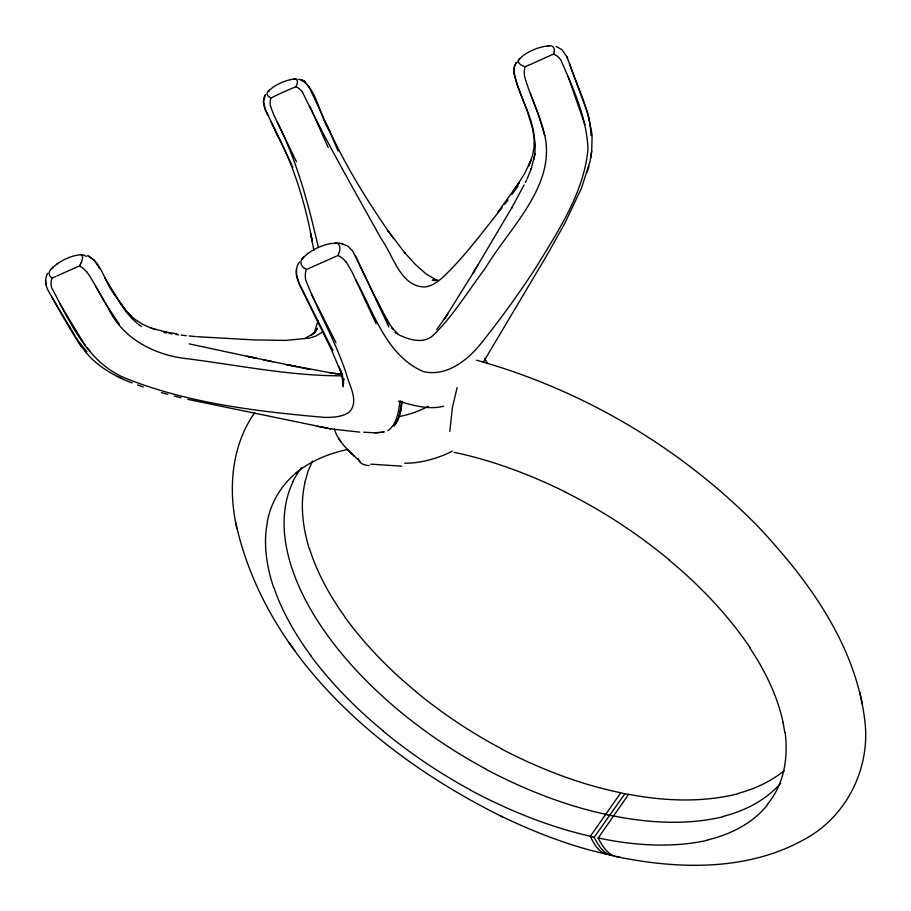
<?xml version="1.0" encoding="UTF-8"?>
<svg xmlns="http://www.w3.org/2000/svg" width="911" height="911" viewBox="0 0 911 911"><rect width="100%" height="100%" fill="white"/><g stroke="black" fill="none" stroke-linecap="round" stroke-linejoin="round"><path stroke-width="1.37" d="M591.023 135.659C590.305 110.311 577.323 87.41 569.682 63.736M299.366 262.095C293.126 270.977 297.829 282.137 302.418 290.575L331.502 349.813L342.638 376.55L338.994 366.324M296.417 269.702L296.451 275.065L299.309 283.742L329.976 344.916M342.024 375.025L343.242 386.776L343.686 378.805L343.493 379.83M527.105 178.898L531.42 168.364L531.193 168.956L534.814 154.369L535.315 144.655L533.402 130.888C529.542 109.741 516.309 91.009 513.815 69.748M513.793 70.079L514.624 65.956M449.806 431.381L452.403 407.468L457.174 387.528M483.24 362.282L546.907 255.285L564.74 223.491L581.446 188.19L590.089 161.315L591.694 151.135L592.127 135.01L588.233 114.695L566.938 56.858L561.882 49.604L556.245 46.507M554.173 51.62L553.706 54.022L549.572 55.799M402.002 401.273L399.007 416.908L395.306 424.389M401.956 401.853L400.339 411.966M400.123 400.567C398.46 411.077 397.378 424.184 387.801 430.687M590.692 157.831L591.694 151.135M132.152 382.927C113.112 375.731 94.653 364.969 82.628 348.127C69.748 329.793 59.386 309.808 48.101 290.472C45.368 285.268 44.502 278.629 47.702 273.414M394.087 426.086C398.927 419.925 400.646 412.079 401.717 404.473M513.827 69.612L514.51 66.389M533.926 159.505L534.916 153.8L534.814 154.369M342.946 382.836L343.686 378.805M267.299 521.696C270.806 502.895 280.998 485.449 295.756 473.264M318.019 320.74L314.375 332.777M304.684 482.978L308.055 471.26L312.496 461.012M339.222 252.245L337.97 255.524L306.677 269.383M399.007 416.908L400.817 409.973M587.162 172.259L588.927 166.109M553.683 54.068L553.706 54.022A13.209 9.566 50.8 0 1 560.834 60.058C573.235 88.356 586.923 118.043 587.959 149.358C583.86 192.938 558.306 230.677 536.203 267.196C519.008 293.479 500.663 319.032 480.974 343.504C467.457 360.403 446.527 376.869 423.649 371.654C386.344 355.95 373.817 312.382 355.643 279.552M497.77 212.229L519.259 182.473L512.995 191.766L524.235 174.229L530.988 160.279L528.562 166.053L532.445 155.792L534.028 147.833L534.21 138.802L532.901 129.988L527.492 111.723L517.243 84.461M514.601 66.013L516.355 62.517M397.333 421.11L398.107 419.174M80.931 263.063L80.293 264.486M302.361 92.011A11.889 7.368 52 0 0 296.064 86.75L296.884 84.495A31.281 7.641 -48 0 0 295.54 78.95L294.151 78.972A11.797 8.199 81 0 1 296.792 79.621M292.898 481.987C285.781 496.894 283.298 513.702 284.289 530.111A228.274 120.867 39.6 0 0 291.657 567.485L294.777 576.253A215.201 113.545 39.8 0 0 322.426 628.157L328.541 636.8A226.406 120.013 39.7 0 0 364.685 679.105C400.236 715.249 441.755 745.323 486.372 769.317M80.236 264.6L79.633 265.841L75.192 267.72M524.121 184.956L511.481 208.323L512.05 207.332L473.321 272.731L477.774 265.226M525.317 182.542L526.501 180.116M265.249 95.234L263.495 101.269L265.135 109.126L291.816 164.982M515 65.045L516.366 62.483M518.746 59.625L523.335 55.446A35.654 23.174 -21.7 0 1 543.389 46.655M314.466 333.05L317.392 328.29L314.944 331.923L316.071 330.465L311.437 334.952L313.259 333.779L305.492 338.004M265.522 94.562C261.15 101.019 264.691 109.126 267.891 115.219M473.959 271.66L444.261 319.26L448.303 313.054M254.613 412.842C231.189 446.014 228.103 489.662 236.826 528.346M302.099 258.678L307.895 253.406M446.515 315.798L436.688 329.6M518.04 186.06L512.016 194.521M614.219 855.873C604.13 855.418 598.322 845.237 594.211 837.266L624.878 793.743M619.776 856.818C609.049 857.228 602.535 846.387 598.14 838.109L628.533 794.449L625.367 793.845M504.705 204.28L508.042 199.908M502.212 207.56C482.876 231.496 464.769 256.731 442.256 277.844C437.269 282.114 431.563 286.35 424.788 286.942C400.373 286.863 393.176 255.069 381.31 238.978C354.333 190.342 326.4 142.116 302.406 91.977M767.745 804.572C752.862 823.373 730.349 834.533 707.391 839.988M780.659 783.255C765.718 800.484 744.458 811.029 722.617 816.552M51.403 268.563L57.086 263.928M303.727 256.788L303.784 256.743A14.701 8.654 47.7 0 0 302.486 259.168M296.064 86.716L292.226 88.265A30.963 2.756 -23.9 0 0 274.405 96.293L271.068 97.955L269.166 96.873A31.27 9.064 -2.2 0 1 268.107 91.259L272.742 87.479A31.327 19.7 -27 0 1 290.324 79.712M53.339 266.9L53.396 266.855A13.084 6.491 48.9 0 0 52.804 268.255M519.669 58.429L519.737 58.372A13.084 9.349 51.8 0 0 517.858 62.529M322.574 331.946L316.163 335.931L309.489 338.106L285.758 340.418L254.203 339.917L197.061 336.694M784.12 770.729C770.581 781.763 754.331 789.063 737.534 793.572M269.394 90.121L269.451 90.087A11.786 7.22 52.6 0 0 268.711 91.692M397.845 334.246C409.016 340.031 424.742 344.848 434.524 333.938C454.145 314.546 468.413 290.495 485.051 268.654C509.602 227.169 558.887 183.863 543.616 130.774C538.72 112.099 529.621 94.801 524.565 76.228A13.414 8.119 84.5 0 1 525.135 66.765L529.223 64.897M55.548 276.5L52.086 278.14L50.401 276.591A35.256 12.652 -5.3 0 1 51.54 268.574M443.543 406.215C428.546 410.144 412.934 405.144 398.414 401.307M290.336 79.61L294.071 78.984M543.389 46.541L550.039 45.687A35.836 11.422 -45.4 0 1 554.275 51.54M547.841 45.801L547.921 45.789A13.312 7.948 85 0 1 548.98 45.926M330.272 243.544L337.036 243.271A39.617 12.481 -48.3 0 1 339.393 252.108M382.597 432.156L383.986 431.916L374.956 432.816L363.74 432.224M342.559 375.822C290.643 376.061 238.887 365.288 187.484 358.763C154.346 355.244 122.085 338.528 107.817 307.201C100.312 295.642 94.744 282.877 86.67 271.706M382.051 432.224L383.986 431.916M437.952 280.019L432.292 280.235L436.38 280.634M379.671 432.6L374.956 432.816M372.986 464.303L401.717 466.17M372.758 464.303L370.754 464.257M609.653 854.814C571.903 846.945 535.588 832.597 500.811 816.051M359.765 432.133L330.727 428.876L187.803 399.36M341.5 374.205L342.57 374.25M341.591 374.193L337.15 373.806L340.748 374.136M188.998 335.954L195.717 336.569M341.898 374.25L335.009 373.499M176.085 334.508L178.647 334.815M181.198 335.111L186.311 335.715M336.216 373.658L329.657 372.713L336.273 373.726M169.252 333.449L171.985 333.87M332.048 373.077L286.43 364.628L296.975 366.734L247.188 356.326M166.428 332.173L177.144 333.961M298.91 367.213L309.899 369.24L306.369 368.591M317.21 426.291L330.727 428.876M339.188 242.998L347.603 245.924L352.739 251.06L379.796 306.643L376.038 298.854L389.304 323.952L386.515 319.26M341.636 243.488L342.946 243.749M613.479 816.074L609.072 815.174M615.665 856.511C677.989 869.47 747.214 871.383 804.356 839.384C846.672 816.825 870.927 767.666 864.778 720.328C855.68 644.977 808.604 580.421 758.089 526.547C680.893 447.859 582.653 389.714 476.43 360.175M263.473 359.845L273.448 361.861M623.659 793.504L620.721 792.9L590.282 836.378C593.858 843.62 598.425 851.933 606.68 854.472M164.003 332.515L166.508 333.027M608.582 815.072L607.853 814.912M166.872 332.264L151.283 328.154L142.287 324.168L134.304 318.873L127.631 312.519L130.945 315.923M607.364 814.81L605.644 814.434M247.576 356.372L256.606 358.33L189.192 343.868M594.211 837.266L592.742 836.936M592.252 836.822L590.772 836.492M298.751 79.12L303.853 80.999L308.931 86.591L329.964 131.548C319.032 115.629 318.053 90.701 301.085 79.667L304.456 81.409L301.085 79.667M174.343 396.057L181.016 397.731M161.406 392.573L167.795 394.338M81.011 254.829L81.591 255.126A34.572 7.812 -49.7 0 1 81.159 262.869M156.1 329.702L151.283 328.154M137.584 384.966L143.243 386.947M525.078 66.776L522.527 65.649M436.574 280.053L426.428 274.234L415.86 264.942L404.359 252.381L404.974 253.087L387.915 230.642L393.643 238.58M87.843 255.797C102.328 263.325 104.663 282.945 114.649 294.64L114.16 293.843L125.422 310.936L131.469 318.076L137.527 323.576M117.371 376.425L122.028 378.657M502.656 816.962C382.597 757.667 265.443 658.778 235.664 522.436M564.945 491.894C602.148 510.513 637.267 533.322 669.243 559.935M88.037 255.877L93.913 260.022M501.927 749.001C471.317 732.786 442.29 713.529 415.61 691.449M470.531 789.996C439.557 773.188 410.155 753.443 383.019 730.964M395.146 332.572L396.945 333.688M51.984 278.083L52.018 278.094A12.948 10.533 82.1 0 0 51.528 287.386C69.885 321.868 87.149 362.635 125.855 378.384C189.01 403.471 257.46 411.521 324.737 417.409C332.879 417.432 341.614 417.044 348.697 412.603C359.925 402.195 349.198 385.444 346.226 373.556C335.555 341.226 318.178 311.596 305.72 280.11A14.815 10.511 86.8 0 1 306.301 269.497L303.853 267.766M138.495 324.396L141.456 326.514M303.853 80.999L305.64 82.4M334.337 429.035C338.471 442.541 349.904 452.095 360.004 461.296M397.72 333.608L391.855 327.709L393.108 329.076L388.416 322.483M354.174 456.104L348.15 450.216M86.875 351.76L78.972 341.83M87.354 347.968L89.847 350.906M104.685 277.559L119.478 301.792L127.95 312.86M94.049 260.182L96.782 263.814M83.698 343.014L85.156 344.996M311.3 656.273L305.094 647.584A217.33 111.985 39.8 0 1 276.83 595.6L273.63 586.855M124.955 309.33L119.478 301.792M119.432 324.35L107.828 307.053L95.974 286.851M289.402 643.098L295.096 650.944M346.351 262.129L351.874 271.626L376.129 323.758M345.474 617.681L339.461 609.06A213.117 115.025 39.7 0 1 312.405 557.247L309.41 548.49M77.822 341.306L81.523 346.624M388.245 231.109C366.302 199.11 345.69 165.973 329.543 130.615M338.733 438.567L339.678 439.956M340.019 440.434L340.965 441.812M83.038 342.024L59.488 303.124M749.924 647.915L757.041 659.222A232.146 126.583 37.4 0 1 783.118 722.548M75.055 335.874L51.642 296.872M76.467 338.061L77.891 340.258M484.686 358.638L487.431 363.443M97.044 264.179L99.823 268.87M330.568 345.964L332.925 350.143M336.045 342.787L311.414 294.139M292.442 166.246L292.955 167.26M355.711 256.173L388.838 326.947M296.417 161.668L273.676 114.695L270.578 106.28M376.038 298.854L377.245 301.325M271.193 122.12L278.8 138.108L275.532 131.138C293.923 165.745 305.367 203.404 312.314 241.859L310.628 233.523L313.908 250.445M276.773 121.231C297.054 160.883 308.442 204.121 318.326 247.325M309.888 106.371L328.188 147.468M327.755 126.936L338.106 151.044M566.938 56.858L567.621 58.6M530.35 93.264L538.606 115.469L544.721 135.557M568.122 76.433L584.873 124.613M517.129 84.165L514.02 74.03L513.804 70.193M340.429 370.31L343.185 380.274L341.295 372.428M862.341 704.237L859.802 692.098M783.096 722.548L784.792 732.353M45.55 280.269L45.983 284.756M343.094 382.278L343.162 383.668M722.833 816.791A369.228 208.403 40 0 1 613.399 815.903M707.619 840.238A373.168 205.852 40 0 1 598.049 837.938M737.751 793.811A365.368 210.794 40 0 1 628.453 794.278M453.997 452.311A346.647 180.105 37.5 0 1 564.957 491.781M669.107 560.083A253.247 136.969 37.6 0 1 750.22 647.88M785.168 732.478A251.778 136.992 37.7 0 1 767.381 804.322M605.564 814.263A368.613 207.719 40.1 0 1 486.372 769.499M590.203 836.207A372.542 205.169 40.1 0 1 470.531 790.179M620.642 792.729A364.776 210.111 40.1 0 1 501.927 749.184M292.727 481.851A308.487 164.322 38.1 0 1 301.473 467.742M295.654 473.151A345.599 179.148 37.6 0 1 347.774 449.419M273.38 586.764A240.755 124.739 39.4 0 1 267.515 521.855M383.121 730.827A238.967 124.272 39.6 0 1 311.106 656.284M309.159 548.411A236.051 128.098 39.4 0 1 304.9 483.126M415.712 691.312A234.298 127.597 39.6 0 1 345.28 617.704M270.51 106.302A11.877 8.393 80.5 0 1 270.977 97.876M86.249 256.39A12.845 10.272 82.5 0 0 80.51 254.75L76.456 255.319A34.982 22.445 -32.7 0 0 57.142 263.996M56.812 276.067A34.686 1.537 -23.6 0 1 74.987 267.936M79.656 266.012A13.198 6.571 48.5 0 1 86.556 271.785M338.254 255.57A14.861 8.803 47 0 1 346.214 262.197M303.75 267.788A39.708 14.644 -2.5 0 1 302.213 258.69M335.111 242.873A14.69 10.26 87.2 0 1 338.915 243.544M307.964 253.474A39.879 27.353 -27.9 0 1 330.26 243.658M529.951 64.715A35.244 1.571 -24.3 0 1 548.821 56.254M522.356 65.672A35.21 9.77 -0.3 0 1 518.814 59.636M369.137 465.601A45.607 16.945 -26.5 0 1 358.296 458.518M452.22 451.139A46.768 19.108 -16.6 0 1 404.7 463.221M428.159 406.352A42.236 16.99 -19 0 1 398.699 416.623"/></g></svg>
